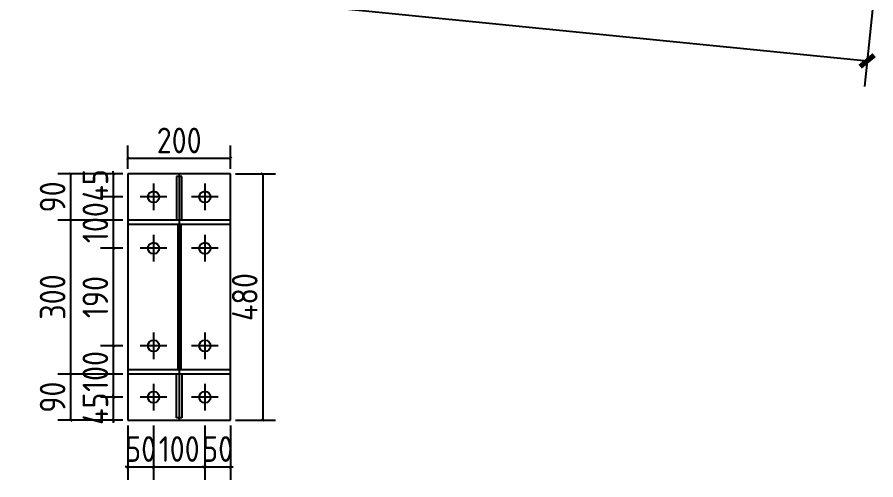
# Model space of a CAD drawing. Extents: x 533809 to 747315, y -17138 to 180511.
# Drawn here: x 667465 to 670811, y 131584 to 133386 of the extents above; entities that cross this region are included whole.
import ezdxf

# ---------------------------------------------------------------- set-up
doc = ezdxf.new("R2010")
doc.units = 0
doc.header["$LTSCALE"] = 1000
doc.header["$MEASUREMENT"] = 0
doc.layers.add('AXIS', color=3, linetype='Continuous')
doc.styles.get("Standard").update_dxf_attribs({"font": 'gbenor.shx', "bigfont": 'gbcbig.shx'})
doc.dimstyles.get("Standard").update_dxf_attribs({"dimscale": 100, "dimtxt": 3.5, "dimasz": 1, "dimexe": 2.5, "dimexo": 3, "dimgap": 1.5, "dimtad": 1, "dimdec": 0, "dimzin": 0, "dimdsep": 46, "dimtxsty": 'Standard', "dimblk": 'ARCHTICK', "dimcen": 0.09, "dimadec": 0, "dimazin": 0, "dimtfac": 1, "dimtdec": 0, "dimtix": 1, "dimtmove": 2, "dimatfit": 3, "dimfxl": 1, "dimtolj": 1, "dimtzin": 0, "dimarcsym": 0})

# ---------------------------------------------------------------- blocks, each defined once
blk = doc.blocks.new('_ArchTick')
at = {"color": 0, "linetype": 'ByBlock', "const_width": 0.4}
blk.add_lwpolyline([(-0.5, -0.5), (0.5, 0.5)], dxfattribs=at)
blk = doc.blocks.new('*D1177')
at = {"layer": 'AXIS', "color": 3, "lineweight": -2}
for p, q in [((666344.1, 133862), (666314.1, 133561.8)), ((666324, 133661.3), (670777.2, 133216)), ((670797.3, 133416.7), (670767.3, 133116.5))]:
    blk.add_line(p, q, dxfattribs=at)
at = {"layer": 'Defpoints', "color": 0}
for p in [(666354, 133961.5), (670807.2, 133516.2), (670777.2, 133216)]:
    blk.add_point(p, dxfattribs=at)
at = {"layer": 'AXIS', "color": 3, "lineweight": -2, "xscale": 50, "yscale": 50, "zscale": 50}
for p, rotation in [((666324, 133661.3), 174.2894068624242), ((670777.2, 133216), 354.2894068624242)]:
    blk.add_blockref('_ArchTick', p, dxfattribs=dict(at, rotation=rotation))
at = {"layer": 'AXIS', "color": 0, "insert": (668568.5, 133617.7), "char_height": 150, "attachment_point": 5, "rotation": 354.2894}
blk.add_mtext('\\A1;右下翼板 4475', dxfattribs=at)
blk = doc.blocks.new('*D1162')
at = {"color": 3, "lineweight": -2}
for p, q in [((667876.4, 132776.1), (667789.6, 132776.1)), ((667839.6, 132776.1), (667839.6, 132786.1)), ((667839.6, 132776.1), (667839.6, 132686.1)), ((667876.4, 132686.1), (667789.6, 132686.1)), ((667839.6, 132686.1), (667839.6, 132676.1))]:
    blk.add_line(p, q, dxfattribs=at)
at = {"layer": 'Defpoints', "color": 0}
for p in [(667896.4, 132776.1), (667839.6, 132686.1), (667896.4, 132686.1)]:
    blk.add_point(p, dxfattribs=at)
at = {"color": 3, "lineweight": -2, "xscale": 10, "yscale": 10, "zscale": 10}
for p, rotation in [((667839.6, 132776.1), 270), ((667839.6, 132686.1), 90)]:
    blk.add_blockref('_ArchTick', p, dxfattribs=dict(at, rotation=rotation))
at = {"color": 0, "insert": (667769.6, 132731.1), "char_height": 100, "attachment_point": 5, "rotation": 90}
blk.add_mtext('\\A1;45', dxfattribs=at)
blk = doc.blocks.new('*D1147')
at = {"color": 3, "lineweight": -2}
for p, q in [((667876.4, 132686.1), (667789.6, 132686.1)), ((667839.6, 132686.1), (667839.6, 132486.1)), ((667876.4, 132486.1), (667789.6, 132486.1))]:
    blk.add_line(p, q, dxfattribs=at)
at = {"layer": 'Defpoints', "color": 0}
for p in [(667896.4, 132686.1), (667839.6, 132486.1), (667896.4, 132486.1)]:
    blk.add_point(p, dxfattribs=at)
at = {"color": 3, "lineweight": -2, "xscale": 10, "yscale": 10, "zscale": 10}
for p, rotation in [((667839.6, 132686.1), 90), ((667839.6, 132486.1), 270)]:
    blk.add_blockref('_ArchTick', p, dxfattribs=dict(at, rotation=rotation))
at = {"color": 0, "insert": (667769.6, 132586.1), "char_height": 100, "attachment_point": 5, "rotation": 90}
blk.add_mtext('\\A1;100', dxfattribs=at)
blk = doc.blocks.new('*D1148')
at = {"color": 3, "lineweight": -2}
for p, q in [((667876.4, 132486.1), (667789.6, 132486.1)), ((667839.6, 132486.1), (667839.6, 132106.1)), ((667876.4, 132106.1), (667789.6, 132106.1))]:
    blk.add_line(p, q, dxfattribs=at)
at = {"layer": 'Defpoints', "color": 0}
for p in [(667896.4, 132486.1), (667839.6, 132106.1), (667896.4, 132106.1)]:
    blk.add_point(p, dxfattribs=at)
at = {"color": 3, "lineweight": -2, "xscale": 10, "yscale": 10, "zscale": 10}
for p, rotation in [((667839.6, 132486.1), 90), ((667839.6, 132106.1), 270)]:
    blk.add_blockref('_ArchTick', p, dxfattribs=dict(at, rotation=rotation))
at = {"color": 0, "insert": (667769.6, 132296.1), "char_height": 100, "attachment_point": 5, "rotation": 90}
blk.add_mtext('\\A1;190', dxfattribs=at)
blk = doc.blocks.new('*D1149')
at = {"color": 3, "lineweight": -2}
for p, q in [((667876.4, 132106.1), (667789.6, 132106.1)), ((667839.6, 132106.1), (667839.6, 131906.1)), ((667876.4, 131906.1), (667789.6, 131906.1))]:
    blk.add_line(p, q, dxfattribs=at)
at = {"layer": 'Defpoints', "color": 0}
for p in [(667896.4, 132106.1), (667839.6, 131906.1), (667896.4, 131906.1)]:
    blk.add_point(p, dxfattribs=at)
at = {"color": 3, "lineweight": -2, "xscale": 10, "yscale": 10, "zscale": 10}
for p, rotation in [((667839.6, 132106.1), 90), ((667839.6, 131906.1), 270)]:
    blk.add_blockref('_ArchTick', p, dxfattribs=dict(at, rotation=rotation))
at = {"color": 0, "insert": (667769.6, 132006.1), "char_height": 100, "attachment_point": 5, "rotation": 90}
blk.add_mtext('\\A1;100', dxfattribs=at)
blk = doc.blocks.new('*D1163')
at = {"color": 3, "lineweight": -2}
for p, q in [((667876.4, 131906.1), (667789.6, 131906.1)), ((667839.6, 131906.1), (667839.6, 131916.1)), ((667839.6, 131906.1), (667839.6, 131816.1)), ((667876.4, 131816.1), (667789.6, 131816.1)), ((667839.6, 131816.1), (667839.6, 131806.1))]:
    blk.add_line(p, q, dxfattribs=at)
at = {"layer": 'Defpoints', "color": 0}
for p in [(667896.4, 131906.1), (667839.6, 131816.1), (667896.4, 131816.1)]:
    blk.add_point(p, dxfattribs=at)
at = {"color": 3, "lineweight": -2, "xscale": 10, "yscale": 10, "zscale": 10}
for p, rotation in [((667839.6, 131906.1), 270), ((667839.6, 131816.1), 90)]:
    blk.add_blockref('_ArchTick', p, dxfattribs=dict(at, rotation=rotation))
at = {"color": 0, "insert": (667769.6, 131861.1), "char_height": 100, "attachment_point": 5, "rotation": 90}
blk.add_mtext('\\A1;45', dxfattribs=at)
blk = doc.blocks.new('*D1150')
at = {"color": 3, "lineweight": -2}
for p, q in [((667896.4, 131796.1), (667896.4, 131584)), ((667996.4, 131796.1), (667996.4, 131584)), ((667896.4, 131634), (667886.4, 131634)), ((667896.4, 131634), (667996.4, 131634)), ((667996.4, 131634), (668006.4, 131634))]:
    blk.add_line(p, q, dxfattribs=at)
at = {"layer": 'Defpoints', "color": 0}
for p in [(667896.4, 131816.1), (667996.4, 131816.1), (667996.4, 131634)]:
    blk.add_point(p, dxfattribs=at)
at = {"color": 3, "lineweight": -2, "xscale": 10, "yscale": 10, "zscale": 10}
blk.add_blockref('_ArchTick', (667896.4, 131634), dxfattribs=at)
at = {"color": 3, "lineweight": -2, "xscale": 10, "yscale": 10, "zscale": 10, "rotation": 180}
blk.add_blockref('_ArchTick', (667996.4, 131634), dxfattribs=at)
at = {"color": 0, "insert": (667946.4, 131704), "char_height": 100, "attachment_point": 5}
blk.add_mtext('\\A1;50', dxfattribs=at)
blk = doc.blocks.new('*D1151')
at = {"color": 3, "lineweight": -2}
for p, q in [((667996.4, 131796.1), (667996.4, 131584)), ((668196.4, 131796.1), (668196.4, 131584)), ((667996.4, 131634), (668196.4, 131634))]:
    blk.add_line(p, q, dxfattribs=at)
at = {"layer": 'Defpoints', "color": 0}
for p in [(667996.4, 131816.1), (668196.4, 131816.1), (668196.4, 131634)]:
    blk.add_point(p, dxfattribs=at)
at = {"color": 3, "lineweight": -2, "xscale": 10, "yscale": 10, "zscale": 10, "rotation": 180}
blk.add_blockref('_ArchTick', (667996.4, 131634), dxfattribs=at)
at = {"color": 3, "lineweight": -2, "xscale": 10, "yscale": 10, "zscale": 10}
blk.add_blockref('_ArchTick', (668196.4, 131634), dxfattribs=at)
at = {"color": 0, "insert": (668096.4, 131704), "char_height": 100, "attachment_point": 5}
blk.add_mtext('\\A1;100', dxfattribs=at)
blk = doc.blocks.new('*D1164')
at = {"color": 3, "lineweight": -2}
for p, q in [((668196.4, 131796.1), (668196.4, 131584)), ((668296.4, 131796.1), (668296.4, 131584)), ((668196.4, 131634), (668186.4, 131634)), ((668196.4, 131634), (668296.4, 131634)), ((668296.4, 131634), (668306.4, 131634))]:
    blk.add_line(p, q, dxfattribs=at)
at = {"layer": 'Defpoints', "color": 0}
for p in [(668196.4, 131816.1), (668296.4, 131816.1), (668296.4, 131634)]:
    blk.add_point(p, dxfattribs=at)
at = {"color": 3, "lineweight": -2, "xscale": 10, "yscale": 10, "zscale": 10}
blk.add_blockref('_ArchTick', (668196.4, 131634), dxfattribs=at)
at = {"color": 3, "lineweight": -2, "xscale": 10, "yscale": 10, "zscale": 10, "rotation": 180}
blk.add_blockref('_ArchTick', (668296.4, 131634), dxfattribs=at)
at = {"color": 0, "insert": (668246.4, 131704), "char_height": 100, "attachment_point": 5}
blk.add_mtext('\\A1;50', dxfattribs=at)
blk = doc.blocks.new('*D1165')
at = {"color": 3, "lineweight": -2}
for p, q in [((667876.4, 132776.1), (667623.1, 132776.1)), ((667673.1, 132776.1), (667673.1, 132596.1)), ((667876.4, 132596.1), (667623.1, 132596.1))]:
    blk.add_line(p, q, dxfattribs=at)
at = {"layer": 'Defpoints', "color": 0}
for p in [(667896.4, 132776.1), (667673.1, 132596.1), (667896.4, 132596.1)]:
    blk.add_point(p, dxfattribs=at)
at = {"color": 3, "lineweight": -2, "xscale": 10, "yscale": 10, "zscale": 10}
for p, rotation in [((667673.1, 132776.1), 90), ((667673.1, 132596.1), 270)]:
    blk.add_blockref('_ArchTick', p, dxfattribs=dict(at, rotation=rotation))
at = {"color": 0, "insert": (667603.1, 132686.1), "char_height": 100, "attachment_point": 5, "rotation": 90}
blk.add_mtext('\\A1;90', dxfattribs=at)
blk = doc.blocks.new('*D1166')
at = {"color": 3, "lineweight": -2}
for p, q in [((667876.4, 132596.1), (667623.1, 132596.1)), ((667673.1, 132596.1), (667673.1, 131996.1)), ((667876.4, 131996.1), (667623.1, 131996.1))]:
    blk.add_line(p, q, dxfattribs=at)
at = {"layer": 'Defpoints', "color": 0}
for p in [(667896.4, 132596.1), (667673.1, 131996.1), (667896.4, 131996.1)]:
    blk.add_point(p, dxfattribs=at)
at = {"color": 3, "lineweight": -2, "xscale": 10, "yscale": 10, "zscale": 10}
for p, rotation in [((667673.1, 132596.1), 90), ((667673.1, 131996.1), 270)]:
    blk.add_blockref('_ArchTick', p, dxfattribs=dict(at, rotation=rotation))
at = {"color": 0, "insert": (667603.1, 132296.1), "char_height": 100, "attachment_point": 5, "rotation": 90}
blk.add_mtext('\\A1;300', dxfattribs=at)
blk = doc.blocks.new('*D1167')
at = {"color": 3, "lineweight": -2}
for p, q in [((667876.4, 131996.1), (667623.1, 131996.1)), ((667673.1, 131996.1), (667673.1, 131816.1)), ((667876.4, 131816.1), (667623.1, 131816.1))]:
    blk.add_line(p, q, dxfattribs=at)
at = {"layer": 'Defpoints', "color": 0}
for p in [(667896.4, 131996.1), (667673.1, 131816.1), (667896.4, 131816.1)]:
    blk.add_point(p, dxfattribs=at)
at = {"color": 3, "lineweight": -2, "xscale": 10, "yscale": 10, "zscale": 10}
for p, rotation in [((667673.1, 131996.1), 90), ((667673.1, 131816.1), 270)]:
    blk.add_blockref('_ArchTick', p, dxfattribs=dict(at, rotation=rotation))
at = {"color": 0, "insert": (667603.1, 131906.1), "char_height": 100, "attachment_point": 5, "rotation": 90}
blk.add_mtext('\\A1;90', dxfattribs=at)
blk = doc.blocks.new('*D1168')
at = {"color": 3, "lineweight": -2}
for p, q in [((668316.4, 132776.1), (668471.8, 132776.1)), ((668421.8, 132776.1), (668421.8, 131816.1)), ((668316.4, 131816.1), (668471.8, 131816.1))]:
    blk.add_line(p, q, dxfattribs=at)
at = {"layer": 'Defpoints', "color": 0}
for p in [(668296.4, 132776.1), (668296.4, 131816.1), (668421.8, 131816.1)]:
    blk.add_point(p, dxfattribs=at)
at = {"color": 3, "lineweight": -2, "xscale": 10, "yscale": 10, "zscale": 10}
for p, rotation in [((668421.8, 132776.1), 90), ((668421.8, 131816.1), 270)]:
    blk.add_blockref('_ArchTick', p, dxfattribs=dict(at, rotation=rotation))
at = {"color": 0, "insert": (668351.8, 132296.1), "char_height": 100, "attachment_point": 5, "rotation": 90}
blk.add_mtext('\\A1;480', dxfattribs=at)
blk = doc.blocks.new('*D1169')
at = {"color": 3, "lineweight": -2}
for p, q in [((667896.4, 132796.1), (667896.4, 132886.1)), ((668296.4, 132796.1), (668296.4, 132886.1)), ((668296.4, 132836.1), (667896.4, 132836.1))]:
    blk.add_line(p, q, dxfattribs=at)
at = {"layer": 'Defpoints', "color": 0}
for p in [(667896.4, 132836.1), (667896.4, 132776.1), (668296.4, 132776.1)]:
    blk.add_point(p, dxfattribs=at)
at = {"color": 3, "lineweight": -2, "xscale": 10, "yscale": 10, "zscale": 10, "rotation": 180}
blk.add_blockref('_ArchTick', (667896.4, 132836.1), dxfattribs=at)
at = {"color": 3, "lineweight": -2, "xscale": 10, "yscale": 10, "zscale": 10}
blk.add_blockref('_ArchTick', (668296.4, 132836.1), dxfattribs=at)
at = {"color": 0, "insert": (668096.4, 132906.1), "char_height": 100, "attachment_point": 5}
blk.add_mtext('\\A1;200', dxfattribs=at)

msp = doc.modelspace()

# ---------------------------------------------------------------- linework, layer by layer
for p, q in [((667896.4, 132776.1), (667896.4, 131816.1)), ((668296.4, 132776.1), (667896.4, 132776.1)), ((668296.4, 131816.1), (668296.4, 132776.1)), ((667996.4, 132738.1), (667996.4, 132634.1)), ((668196.4, 132738.1), (668196.4, 132634.1)), ((668048.4, 132686.1), (667944.4, 132686.1)), ((668248.4, 132686.1), (668144.4, 132686.1)), ((667896.4, 132596.1), (667896.4, 132580.1)), ((667996.4, 132538.1), (667996.4, 132434.1)), ((668196.4, 132538.1), (668196.4, 132434.1)), ((668048.4, 132486.1), (667944.4, 132486.1)), ((668248.4, 132486.1), (668144.4, 132486.1)), ((667996.4, 132158.1), (667996.4, 132054.1)), ((668196.4, 132158.1), (668196.4, 132054.1)), ((668048.4, 132106.1), (667944.4, 132106.1)), ((668248.4, 132106.1), (668144.4, 132106.1)), ((667996.4, 131958.1), (667996.4, 131854.1)), ((668196.4, 131958.1), (668196.4, 131854.1)), ((668048.4, 131906.1), (667944.4, 131906.1)), ((668248.4, 131906.1), (668144.4, 131906.1)), ((667896.4, 131816.1), (668296.4, 131816.1))]:
    msp.add_line(p, q)
at = {"color": 2}
for p, q in [((668106.4, 132766.1), (668086.4, 132766.1)), ((668086.4, 132766.1), (668086.4, 132596.1)), ((668106.4, 132596.1), (668106.4, 132766.1)), ((668086.4, 131826.1), (668086.4, 131996.1)), ((668106.4, 131996.1), (668106.4, 131826.1)), ((668106.4, 131826.1), (668086.4, 131826.1))]:
    msp.add_line(p, q, dxfattribs=at)
at = {"color": 1}
msp.add_line((668096.4, 132776.1), (668096.4, 131816.1), dxfattribs=at)
at = {"color": 4}
for p, q in [((668296.4, 132596.1), (667896.4, 132596.1)), ((667896.4, 132580.1), (668296.4, 132580.1)), ((668090.4, 132580.1), (668090.4, 132012.1)), ((668102.4, 132580.1), (668102.4, 132012.1)), ((668296.4, 132012.1), (667896.4, 132012.1)), ((668296.4, 131996.1), (667896.4, 131996.1))]:
    msp.add_line(p, q, dxfattribs=at)
for centre in [(667996.4, 132686.1), (668196.4, 132686.1), (667996.4, 132486.1), (668196.4, 132486.1), (667996.4, 132106.1), (668196.4, 132106.1), (667996.4, 131906.1), (668196.4, 131906.1)]:
    msp.add_circle(centre, 22)

# ---------------------------------------------------------------- dimensions: what is measured, and where the dimension line sits
for p2, distance, picture, middle in [((667896.4, 132776.1), -60.1, '*D1169', (668096.4, 132906.1)), ((668296.4, 131816.1), 125.4, '*D1168', (668351.8, 132296.1))]:
    dim = msp.add_aligned_dim(p1=(668296.4, 132776.1), p2=p2, distance=distance, dimstyle='Standard', override={"dimtxt": 1, "dimasz": 0.1, "dimexe": 0.5, "dimexo": 0.2, "dimgap": 0.2, "dimlfac": 0.5, "dimclrd": 3, "dimclre": 3})
    dim.commit()
    dim.dimension.update_dxf_attribs({"geometry": picture, "text_midpoint": middle})
for base, p1, p2, picture, middle in [((667839.6, 132686.1), (667896.4, 132776.1), (667896.4, 132686.1), '*D1162', (667769.6, 132731.1)), ((667673.1, 132596.1), (667896.4, 132776.1), (667896.4, 132596.1), '*D1165', (667603.1, 132686.1)), ((667839.6, 132486.1), (667896.4, 132686.1), (667896.4, 132486.1), '*D1147', (667769.6, 132586.1)), ((667673.1, 131996.1), (667896.4, 132596.1), (667896.4, 131996.1), '*D1166', (667603.1, 132296.1)), ((667839.6, 132106.1), (667896.4, 132486.1), (667896.4, 132106.1), '*D1148', (667769.6, 132296.1)), ((667839.6, 131906.1), (667896.4, 132106.1), (667896.4, 131906.1), '*D1149', (667769.6, 132006.1)), ((667673.1, 131816.1), (667896.4, 131996.1), (667896.4, 131816.1), '*D1167', (667603.1, 131906.1)), ((667839.6, 131816.1), (667896.4, 131906.1), (667896.4, 131816.1), '*D1163', (667769.6, 131861.1))]:
    dim = msp.add_linear_dim(base=base, p1=p1, p2=p2, angle=90, dimstyle='Standard', override={"dimtxt": 1, "dimasz": 0.1, "dimexe": 0.5, "dimexo": 0.2, "dimgap": 0.2, "dimlfac": 0.5, "dimclrd": 3, "dimclre": 3})
    dim.commit()
    dim.dimension.update_dxf_attribs({"geometry": picture, "text_midpoint": middle})
for base, p1, p2, picture, middle in [((667996.4, 131634), (667896.4, 131816.1), (667996.4, 131816.1), '*D1150', (667946.4, 131704)), ((668196.4, 131634), (667996.4, 131816.1), (668196.4, 131816.1), '*D1151', (668096.4, 131704)), ((668296.4, 131634), (668196.4, 131816.1), (668296.4, 131816.1), '*D1164', (668246.4, 131704))]:
    dim = msp.add_linear_dim(base=base, p1=p1, p2=p2, dimstyle='Standard', override={"dimtxt": 1, "dimasz": 0.1, "dimexe": 0.5, "dimexo": 0.2, "dimgap": 0.2, "dimlfac": 0.5, "dimclrd": 3, "dimclre": 3})
    dim.commit()
    dim.dimension.update_dxf_attribs({"geometry": picture, "text_midpoint": middle})
at = {"layer": 'AXIS', "color": 0}
dim = msp.add_linear_dim(base=(670777.2, 133216), p1=(666354, 133961.5), p2=(670807.2, 133516.2), angle=174.2894, text='右下翼板 4475', dimstyle='Standard', override={"dimtxt": 1.5, "dimasz": 0.5, "dimexe": 1, "dimexo": 1, "dimgap": 1, "dimclrd": 3, "dimclre": 3}, dxfattribs=at)
dim.commit()
dim.dimension.update_dxf_attribs({"geometry": '*D1177', "text_midpoint": (668568.5, 133617.7)})

doc.saveas('drawing.dxf')
